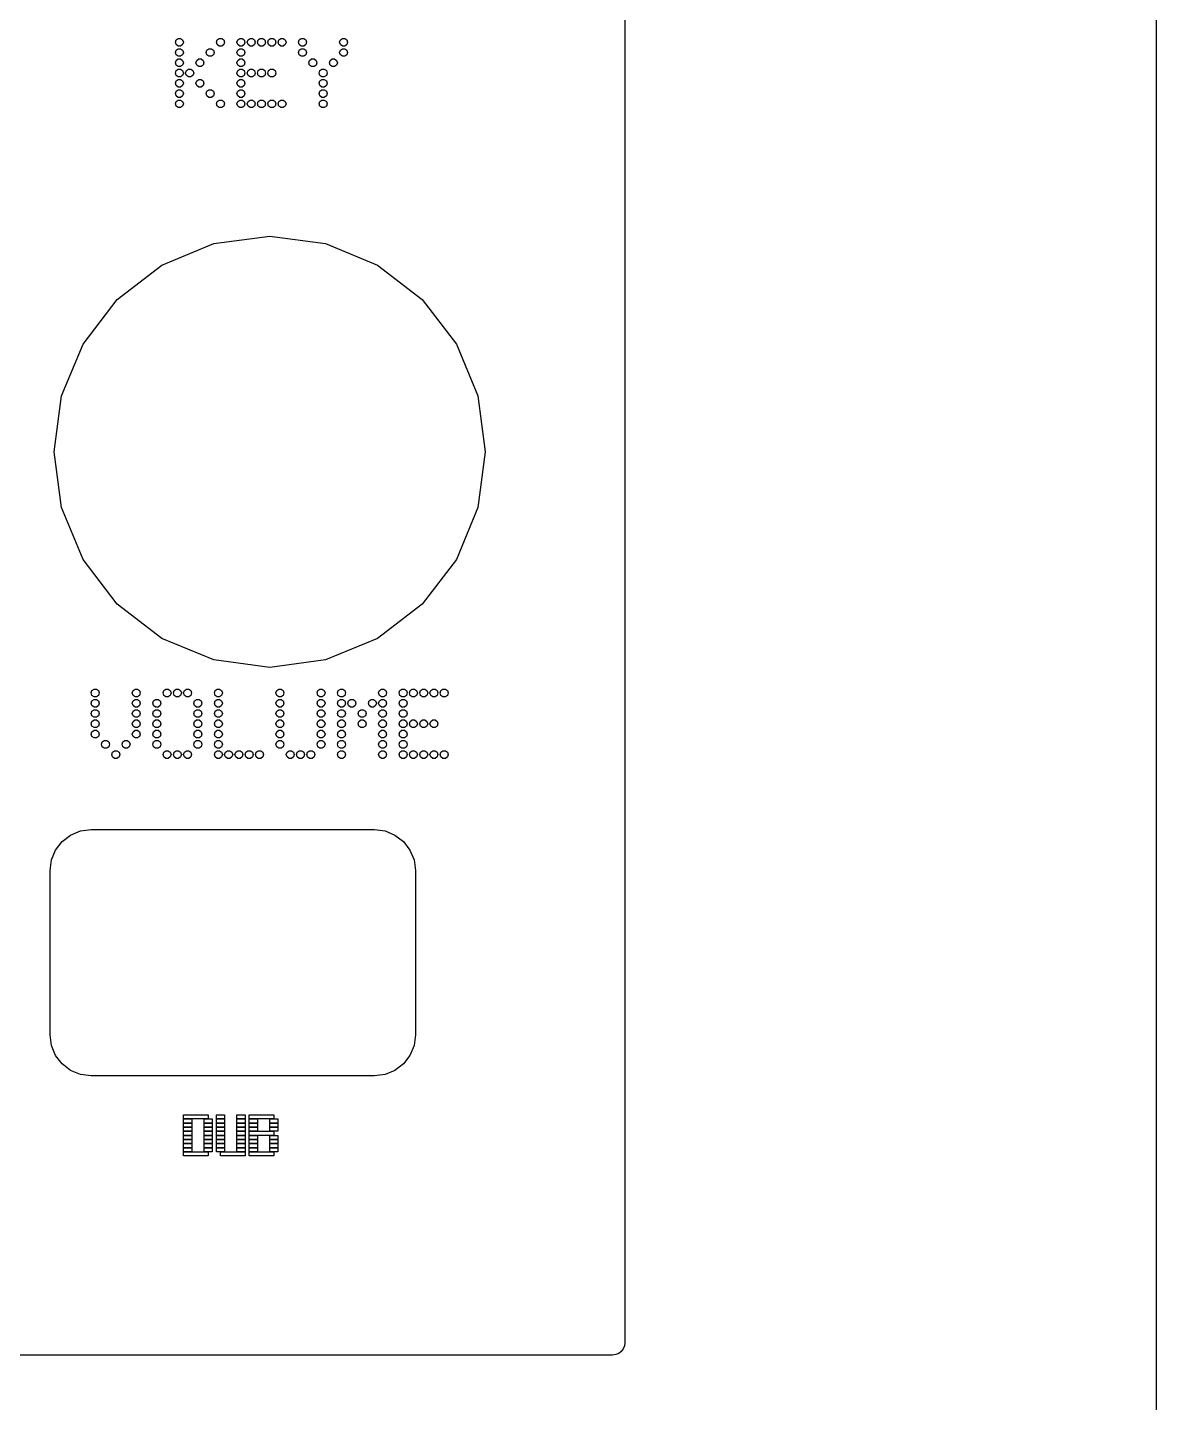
# Model space of a CAD drawing. Header units: millimetres. Extents: x 0 to 390, y 0 to 390.
# Drawn here: x 335 to 390, y 91.1 to 158.1 of the extents above; entities that cross this region are included whole.
import ezdxf

# ---------------------------------------------------------------- set-up
doc = ezdxf.new("R2010")
doc.units = ezdxf.units.MM
for name, color, linetype in [('INCISIONE', 7, 'CONTINUOUS'), ('SEGNO', 5, 'CONTINUOUS'), ('TAGLIO', 1, 'CONTINUOUS')]:
    doc.layers.add(name, color=color, linetype=linetype)

msp = doc.modelspace()

# ---------------------------------------------------------------- linework, layer by layer
at = {"layer": 'INCISIONE'}
for points in [[(342.595, 157.35), (342.558, 157.235), (342.46, 157.165), (342.34, 157.165), (342.242, 157.235), (342.205, 157.35), (342.242, 157.465), (342.34, 157.535), (342.46, 157.535), (342.558, 157.465)], [(344.595, 157.35), (344.558, 157.235), (344.46, 157.165), (344.34, 157.165), (344.242, 157.235), (344.205, 157.35), (344.242, 157.465), (344.34, 157.535), (344.46, 157.535), (344.558, 157.465)], [(345.595, 157.35), (345.558, 157.235), (345.46, 157.165), (345.34, 157.165), (345.242, 157.235), (345.205, 157.35), (345.242, 157.465), (345.34, 157.535), (345.46, 157.535), (345.558, 157.465)], [(346.095, 157.35), (346.058, 157.235), (345.96, 157.165), (345.84, 157.165), (345.742, 157.235), (345.705, 157.35), (345.742, 157.465), (345.84, 157.535), (345.96, 157.535), (346.058, 157.465)], [(346.595, 157.35), (346.558, 157.235), (346.46, 157.165), (346.34, 157.165), (346.242, 157.235), (346.205, 157.35), (346.242, 157.465), (346.34, 157.535), (346.46, 157.535), (346.558, 157.465)], [(347.095, 157.35), (347.058, 157.235), (346.96, 157.165), (346.84, 157.165), (346.742, 157.235), (346.705, 157.35), (346.742, 157.465), (346.84, 157.535), (346.96, 157.535), (347.058, 157.465)], [(347.595, 157.35), (347.558, 157.235), (347.46, 157.165), (347.34, 157.165), (347.242, 157.235), (347.205, 157.35), (347.242, 157.465), (347.34, 157.535), (347.46, 157.535), (347.558, 157.465)], [(348.595, 157.35), (348.558, 157.235), (348.46, 157.165), (348.34, 157.165), (348.242, 157.235), (348.205, 157.35), (348.242, 157.465), (348.34, 157.535), (348.46, 157.535), (348.558, 157.465)], [(350.595, 157.35), (350.558, 157.235), (350.46, 157.165), (350.34, 157.165), (350.242, 157.235), (350.205, 157.35), (350.242, 157.465), (350.34, 157.535), (350.46, 157.535), (350.558, 157.465)], [(342.595, 156.85), (342.558, 156.735), (342.46, 156.665), (342.34, 156.665), (342.242, 156.735), (342.205, 156.85), (342.242, 156.965), (342.34, 157.035), (342.46, 157.035), (342.558, 156.965)], [(344.095, 156.85), (344.058, 156.735), (343.96, 156.665), (343.84, 156.665), (343.742, 156.735), (343.705, 156.85), (343.742, 156.965), (343.84, 157.035), (343.96, 157.035), (344.058, 156.965)], [(345.595, 156.85), (345.558, 156.735), (345.46, 156.665), (345.34, 156.665), (345.242, 156.735), (345.205, 156.85), (345.242, 156.965), (345.34, 157.035), (345.46, 157.035), (345.558, 156.965)], [(348.595, 156.85), (348.558, 156.735), (348.46, 156.665), (348.34, 156.665), (348.242, 156.735), (348.205, 156.85), (348.242, 156.965), (348.34, 157.035), (348.46, 157.035), (348.558, 156.965)], [(350.595, 156.85), (350.558, 156.735), (350.46, 156.665), (350.34, 156.665), (350.242, 156.735), (350.205, 156.85), (350.242, 156.965), (350.34, 157.035), (350.46, 157.035), (350.558, 156.965)], [(342.595, 156.35), (342.558, 156.235), (342.46, 156.165), (342.34, 156.165), (342.242, 156.235), (342.205, 156.35), (342.242, 156.465), (342.34, 156.535), (342.46, 156.535), (342.558, 156.465)], [(343.595, 156.35), (343.558, 156.235), (343.46, 156.165), (343.34, 156.165), (343.242, 156.235), (343.205, 156.35), (343.242, 156.465), (343.34, 156.535), (343.46, 156.535), (343.558, 156.465)], [(345.595, 156.35), (345.558, 156.235), (345.46, 156.165), (345.34, 156.165), (345.242, 156.235), (345.205, 156.35), (345.242, 156.465), (345.34, 156.535), (345.46, 156.535), (345.558, 156.465)], [(349.095, 156.35), (349.058, 156.235), (348.96, 156.165), (348.84, 156.165), (348.742, 156.235), (348.705, 156.35), (348.742, 156.465), (348.84, 156.535), (348.96, 156.535), (349.058, 156.465)], [(350.095, 156.35), (350.058, 156.235), (349.96, 156.165), (349.84, 156.165), (349.742, 156.235), (349.705, 156.35), (349.742, 156.465), (349.84, 156.535), (349.96, 156.535), (350.058, 156.465)], [(342.595, 155.85), (342.558, 155.735), (342.46, 155.665), (342.34, 155.665), (342.242, 155.735), (342.205, 155.85), (342.242, 155.965), (342.34, 156.035), (342.46, 156.035), (342.558, 155.965)], [(342.595, 155.35), (342.558, 155.235), (342.46, 155.165), (342.34, 155.165), (342.242, 155.235), (342.205, 155.35), (342.242, 155.465), (342.34, 155.535), (342.46, 155.535), (342.558, 155.465)], [(343.095, 155.85), (343.058, 155.735), (342.96, 155.665), (342.84, 155.665), (342.742, 155.735), (342.705, 155.85), (342.742, 155.965), (342.84, 156.035), (342.96, 156.035), (343.058, 155.965)], [(343.595, 155.35), (343.558, 155.235), (343.46, 155.165), (343.34, 155.165), (343.242, 155.235), (343.205, 155.35), (343.242, 155.465), (343.34, 155.535), (343.46, 155.535), (343.558, 155.465)], [(345.595, 155.85), (345.558, 155.735), (345.46, 155.665), (345.34, 155.665), (345.242, 155.735), (345.205, 155.85), (345.242, 155.965), (345.34, 156.035), (345.46, 156.035), (345.558, 155.965)], [(345.595, 155.35), (345.558, 155.235), (345.46, 155.165), (345.34, 155.165), (345.242, 155.235), (345.205, 155.35), (345.242, 155.465), (345.34, 155.535), (345.46, 155.535), (345.558, 155.465)], [(346.095, 155.85), (346.058, 155.735), (345.96, 155.665), (345.84, 155.665), (345.742, 155.735), (345.705, 155.85), (345.742, 155.965), (345.84, 156.035), (345.96, 156.035), (346.058, 155.965)], [(346.595, 155.85), (346.558, 155.735), (346.46, 155.665), (346.34, 155.665), (346.242, 155.735), (346.205, 155.85), (346.242, 155.965), (346.34, 156.035), (346.46, 156.035), (346.558, 155.965)], [(347.095, 155.85), (347.058, 155.735), (346.96, 155.665), (346.84, 155.665), (346.742, 155.735), (346.705, 155.85), (346.742, 155.965), (346.84, 156.035), (346.96, 156.035), (347.058, 155.965)], [(349.595, 155.85), (349.558, 155.735), (349.46, 155.665), (349.34, 155.665), (349.242, 155.735), (349.205, 155.85), (349.242, 155.965), (349.34, 156.035), (349.46, 156.035), (349.558, 155.965)], [(349.595, 155.35), (349.558, 155.235), (349.46, 155.165), (349.34, 155.165), (349.242, 155.235), (349.205, 155.35), (349.242, 155.465), (349.34, 155.535), (349.46, 155.535), (349.558, 155.465)], [(342.595, 154.85), (342.558, 154.735), (342.46, 154.665), (342.34, 154.665), (342.242, 154.735), (342.205, 154.85), (342.242, 154.965), (342.34, 155.035), (342.46, 155.035), (342.558, 154.965)], [(344.095, 154.85), (344.058, 154.735), (343.96, 154.665), (343.84, 154.665), (343.742, 154.735), (343.705, 154.85), (343.742, 154.965), (343.84, 155.035), (343.96, 155.035), (344.058, 154.965)], [(345.595, 154.85), (345.558, 154.735), (345.46, 154.665), (345.34, 154.665), (345.242, 154.735), (345.205, 154.85), (345.242, 154.965), (345.34, 155.035), (345.46, 155.035), (345.558, 154.965)], [(349.595, 154.85), (349.558, 154.735), (349.46, 154.665), (349.34, 154.665), (349.242, 154.735), (349.205, 154.85), (349.242, 154.965), (349.34, 155.035), (349.46, 155.035), (349.558, 154.965)], [(342.595, 154.35), (342.558, 154.235), (342.46, 154.165), (342.34, 154.165), (342.242, 154.235), (342.205, 154.35), (342.242, 154.465), (342.34, 154.535), (342.46, 154.535), (342.558, 154.465)], [(344.595, 154.35), (344.558, 154.235), (344.46, 154.165), (344.34, 154.165), (344.242, 154.235), (344.205, 154.35), (344.242, 154.465), (344.34, 154.535), (344.46, 154.535), (344.558, 154.465)], [(345.595, 154.35), (345.558, 154.235), (345.46, 154.165), (345.34, 154.165), (345.242, 154.235), (345.205, 154.35), (345.242, 154.465), (345.34, 154.535), (345.46, 154.535), (345.558, 154.465)], [(346.095, 154.35), (346.058, 154.235), (345.96, 154.165), (345.84, 154.165), (345.742, 154.235), (345.705, 154.35), (345.742, 154.465), (345.84, 154.535), (345.96, 154.535), (346.058, 154.465)], [(346.595, 154.35), (346.558, 154.235), (346.46, 154.165), (346.34, 154.165), (346.242, 154.235), (346.205, 154.35), (346.242, 154.465), (346.34, 154.535), (346.46, 154.535), (346.558, 154.465)], [(347.095, 154.35), (347.058, 154.235), (346.96, 154.165), (346.84, 154.165), (346.742, 154.235), (346.705, 154.35), (346.742, 154.465), (346.84, 154.535), (346.96, 154.535), (347.058, 154.465)], [(347.595, 154.35), (347.558, 154.235), (347.46, 154.165), (347.34, 154.165), (347.242, 154.235), (347.205, 154.35), (347.242, 154.465), (347.34, 154.535), (347.46, 154.535), (347.558, 154.465)], [(349.595, 154.35), (349.558, 154.235), (349.46, 154.165), (349.34, 154.165), (349.242, 154.235), (349.205, 154.35), (349.242, 154.465), (349.34, 154.535), (349.46, 154.535), (349.558, 154.465)], [(338.495, 125.65), (338.458, 125.535), (338.36, 125.465), (338.24, 125.465), (338.142, 125.535), (338.105, 125.65), (338.142, 125.765), (338.24, 125.835), (338.36, 125.835), (338.458, 125.765)], [(338.495, 125.15), (338.458, 125.035), (338.36, 124.965), (338.24, 124.965), (338.142, 125.035), (338.105, 125.15), (338.142, 125.265), (338.24, 125.335), (338.36, 125.335), (338.458, 125.265)], [(340.495, 125.65), (340.458, 125.535), (340.36, 125.465), (340.24, 125.465), (340.142, 125.535), (340.105, 125.65), (340.142, 125.765), (340.24, 125.835), (340.36, 125.835), (340.458, 125.765)], [(340.495, 125.15), (340.458, 125.035), (340.36, 124.965), (340.24, 124.965), (340.142, 125.035), (340.105, 125.15), (340.142, 125.265), (340.24, 125.335), (340.36, 125.335), (340.458, 125.265)], [(341.495, 125.15), (341.458, 125.035), (341.36, 124.965), (341.24, 124.965), (341.142, 125.035), (341.105, 125.15), (341.142, 125.265), (341.24, 125.335), (341.36, 125.335), (341.458, 125.265)], [(341.995, 125.65), (341.958, 125.535), (341.86, 125.465), (341.74, 125.465), (341.642, 125.535), (341.605, 125.65), (341.642, 125.765), (341.74, 125.835), (341.86, 125.835), (341.958, 125.765)], [(342.495, 125.65), (342.458, 125.535), (342.36, 125.465), (342.24, 125.465), (342.142, 125.535), (342.105, 125.65), (342.142, 125.765), (342.24, 125.835), (342.36, 125.835), (342.458, 125.765)], [(342.995, 125.65), (342.958, 125.535), (342.86, 125.465), (342.74, 125.465), (342.642, 125.535), (342.605, 125.65), (342.642, 125.765), (342.74, 125.835), (342.86, 125.835), (342.958, 125.765)], [(343.495, 125.15), (343.458, 125.035), (343.36, 124.965), (343.24, 124.965), (343.142, 125.035), (343.105, 125.15), (343.142, 125.265), (343.24, 125.335), (343.36, 125.335), (343.458, 125.265)], [(344.495, 125.65), (344.458, 125.535), (344.36, 125.465), (344.24, 125.465), (344.142, 125.535), (344.105, 125.65), (344.142, 125.765), (344.24, 125.835), (344.36, 125.835), (344.458, 125.765)], [(344.495, 125.15), (344.458, 125.035), (344.36, 124.965), (344.24, 124.965), (344.142, 125.035), (344.105, 125.15), (344.142, 125.265), (344.24, 125.335), (344.36, 125.335), (344.458, 125.265)], [(347.495, 125.65), (347.458, 125.535), (347.36, 125.465), (347.24, 125.465), (347.142, 125.535), (347.105, 125.65), (347.142, 125.765), (347.24, 125.835), (347.36, 125.835), (347.458, 125.765)], [(347.495, 125.15), (347.458, 125.035), (347.36, 124.965), (347.24, 124.965), (347.142, 125.035), (347.105, 125.15), (347.142, 125.265), (347.24, 125.335), (347.36, 125.335), (347.458, 125.265)], [(349.495, 125.65), (349.458, 125.535), (349.36, 125.465), (349.24, 125.465), (349.142, 125.535), (349.105, 125.65), (349.142, 125.765), (349.24, 125.835), (349.36, 125.835), (349.458, 125.765)], [(349.495, 125.15), (349.458, 125.035), (349.36, 124.965), (349.24, 124.965), (349.142, 125.035), (349.105, 125.15), (349.142, 125.265), (349.24, 125.335), (349.36, 125.335), (349.458, 125.265)], [(350.495, 125.65), (350.458, 125.535), (350.36, 125.465), (350.24, 125.465), (350.142, 125.535), (350.105, 125.65), (350.142, 125.765), (350.24, 125.835), (350.36, 125.835), (350.458, 125.765)], [(350.495, 125.15), (350.458, 125.035), (350.36, 124.965), (350.24, 124.965), (350.142, 125.035), (350.105, 125.15), (350.142, 125.265), (350.24, 125.335), (350.36, 125.335), (350.458, 125.265)], [(350.995, 125.15), (350.958, 125.035), (350.86, 124.965), (350.74, 124.965), (350.642, 125.035), (350.605, 125.15), (350.642, 125.265), (350.74, 125.335), (350.86, 125.335), (350.958, 125.265)], [(351.995, 125.15), (351.958, 125.035), (351.86, 124.965), (351.74, 124.965), (351.642, 125.035), (351.605, 125.15), (351.642, 125.265), (351.74, 125.335), (351.86, 125.335), (351.958, 125.265)], [(352.495, 125.65), (352.458, 125.535), (352.36, 125.465), (352.24, 125.465), (352.142, 125.535), (352.105, 125.65), (352.142, 125.765), (352.24, 125.835), (352.36, 125.835), (352.458, 125.765)], [(352.495, 125.15), (352.458, 125.035), (352.36, 124.965), (352.24, 124.965), (352.142, 125.035), (352.105, 125.15), (352.142, 125.265), (352.24, 125.335), (352.36, 125.335), (352.458, 125.265)], [(353.495, 125.65), (353.458, 125.535), (353.36, 125.465), (353.24, 125.465), (353.142, 125.535), (353.105, 125.65), (353.142, 125.765), (353.24, 125.835), (353.36, 125.835), (353.458, 125.765)], [(353.495, 125.15), (353.458, 125.035), (353.36, 124.965), (353.24, 124.965), (353.142, 125.035), (353.105, 125.15), (353.142, 125.265), (353.24, 125.335), (353.36, 125.335), (353.458, 125.265)], [(353.995, 125.65), (353.958, 125.535), (353.86, 125.465), (353.74, 125.465), (353.642, 125.535), (353.605, 125.65), (353.642, 125.765), (353.74, 125.835), (353.86, 125.835), (353.958, 125.765)], [(354.495, 125.65), (354.458, 125.535), (354.36, 125.465), (354.24, 125.465), (354.142, 125.535), (354.105, 125.65), (354.142, 125.765), (354.24, 125.835), (354.36, 125.835), (354.458, 125.765)], [(354.995, 125.65), (354.958, 125.535), (354.86, 125.465), (354.74, 125.465), (354.642, 125.535), (354.605, 125.65), (354.642, 125.765), (354.74, 125.835), (354.86, 125.835), (354.958, 125.765)], [(355.495, 125.65), (355.458, 125.535), (355.36, 125.465), (355.24, 125.465), (355.142, 125.535), (355.105, 125.65), (355.142, 125.765), (355.24, 125.835), (355.36, 125.835), (355.458, 125.765)], [(338.495, 124.65), (338.458, 124.535), (338.36, 124.465), (338.24, 124.465), (338.142, 124.535), (338.105, 124.65), (338.142, 124.765), (338.24, 124.835), (338.36, 124.835), (338.458, 124.765)], [(340.495, 124.65), (340.458, 124.535), (340.36, 124.465), (340.24, 124.465), (340.142, 124.535), (340.105, 124.65), (340.142, 124.765), (340.24, 124.835), (340.36, 124.835), (340.458, 124.765)], [(341.495, 124.65), (341.458, 124.535), (341.36, 124.465), (341.24, 124.465), (341.142, 124.535), (341.105, 124.65), (341.142, 124.765), (341.24, 124.835), (341.36, 124.835), (341.458, 124.765)], [(343.495, 124.65), (343.458, 124.535), (343.36, 124.465), (343.24, 124.465), (343.142, 124.535), (343.105, 124.65), (343.142, 124.765), (343.24, 124.835), (343.36, 124.835), (343.458, 124.765)], [(344.495, 124.65), (344.458, 124.535), (344.36, 124.465), (344.24, 124.465), (344.142, 124.535), (344.105, 124.65), (344.142, 124.765), (344.24, 124.835), (344.36, 124.835), (344.458, 124.765)], [(347.495, 124.65), (347.458, 124.535), (347.36, 124.465), (347.24, 124.465), (347.142, 124.535), (347.105, 124.65), (347.142, 124.765), (347.24, 124.835), (347.36, 124.835), (347.458, 124.765)], [(349.495, 124.65), (349.458, 124.535), (349.36, 124.465), (349.24, 124.465), (349.142, 124.535), (349.105, 124.65), (349.142, 124.765), (349.24, 124.835), (349.36, 124.835), (349.458, 124.765)], [(350.495, 124.65), (350.458, 124.535), (350.36, 124.465), (350.24, 124.465), (350.142, 124.535), (350.105, 124.65), (350.142, 124.765), (350.24, 124.835), (350.36, 124.835), (350.458, 124.765)], [(351.495, 124.65), (351.458, 124.535), (351.36, 124.465), (351.24, 124.465), (351.142, 124.535), (351.105, 124.65), (351.142, 124.765), (351.24, 124.835), (351.36, 124.835), (351.458, 124.765)], [(352.495, 124.65), (352.458, 124.535), (352.36, 124.465), (352.24, 124.465), (352.142, 124.535), (352.105, 124.65), (352.142, 124.765), (352.24, 124.835), (352.36, 124.835), (352.458, 124.765)], [(353.495, 124.65), (353.458, 124.535), (353.36, 124.465), (353.24, 124.465), (353.142, 124.535), (353.105, 124.65), (353.142, 124.765), (353.24, 124.835), (353.36, 124.835), (353.458, 124.765)], [(338.495, 124.15), (338.458, 124.035), (338.36, 123.965), (338.24, 123.965), (338.142, 124.035), (338.105, 124.15), (338.142, 124.265), (338.24, 124.335), (338.36, 124.335), (338.458, 124.265)], [(340.495, 124.15), (340.458, 124.035), (340.36, 123.965), (340.24, 123.965), (340.142, 124.035), (340.105, 124.15), (340.142, 124.265), (340.24, 124.335), (340.36, 124.335), (340.458, 124.265)], [(341.495, 124.15), (341.458, 124.035), (341.36, 123.965), (341.24, 123.965), (341.142, 124.035), (341.105, 124.15), (341.142, 124.265), (341.24, 124.335), (341.36, 124.335), (341.458, 124.265)], [(343.495, 124.15), (343.458, 124.035), (343.36, 123.965), (343.24, 123.965), (343.142, 124.035), (343.105, 124.15), (343.142, 124.265), (343.24, 124.335), (343.36, 124.335), (343.458, 124.265)], [(344.495, 124.15), (344.458, 124.035), (344.36, 123.965), (344.24, 123.965), (344.142, 124.035), (344.105, 124.15), (344.142, 124.265), (344.24, 124.335), (344.36, 124.335), (344.458, 124.265)], [(347.495, 124.15), (347.458, 124.035), (347.36, 123.965), (347.24, 123.965), (347.142, 124.035), (347.105, 124.15), (347.142, 124.265), (347.24, 124.335), (347.36, 124.335), (347.458, 124.265)], [(349.495, 124.15), (349.458, 124.035), (349.36, 123.965), (349.24, 123.965), (349.142, 124.035), (349.105, 124.15), (349.142, 124.265), (349.24, 124.335), (349.36, 124.335), (349.458, 124.265)], [(350.495, 124.15), (350.458, 124.035), (350.36, 123.965), (350.24, 123.965), (350.142, 124.035), (350.105, 124.15), (350.142, 124.265), (350.24, 124.335), (350.36, 124.335), (350.458, 124.265)], [(351.495, 124.15), (351.458, 124.035), (351.36, 123.965), (351.24, 123.965), (351.142, 124.035), (351.105, 124.15), (351.142, 124.265), (351.24, 124.335), (351.36, 124.335), (351.458, 124.265)], [(352.495, 124.15), (352.458, 124.035), (352.36, 123.965), (352.24, 123.965), (352.142, 124.035), (352.105, 124.15), (352.142, 124.265), (352.24, 124.335), (352.36, 124.335), (352.458, 124.265)], [(353.495, 124.15), (353.458, 124.035), (353.36, 123.965), (353.24, 123.965), (353.142, 124.035), (353.105, 124.15), (353.142, 124.265), (353.24, 124.335), (353.36, 124.335), (353.458, 124.265)], [(353.995, 124.15), (353.958, 124.035), (353.86, 123.965), (353.74, 123.965), (353.642, 124.035), (353.605, 124.15), (353.642, 124.265), (353.74, 124.335), (353.86, 124.335), (353.958, 124.265)], [(354.495, 124.15), (354.458, 124.035), (354.36, 123.965), (354.24, 123.965), (354.142, 124.035), (354.105, 124.15), (354.142, 124.265), (354.24, 124.335), (354.36, 124.335), (354.458, 124.265)], [(354.995, 124.15), (354.958, 124.035), (354.86, 123.965), (354.74, 123.965), (354.642, 124.035), (354.605, 124.15), (354.642, 124.265), (354.74, 124.335), (354.86, 124.335), (354.958, 124.265)], [(338.495, 123.65), (338.458, 123.535), (338.36, 123.465), (338.24, 123.465), (338.142, 123.535), (338.105, 123.65), (338.142, 123.765), (338.24, 123.835), (338.36, 123.835), (338.458, 123.765)], [(338.995, 123.15), (338.958, 123.035), (338.86, 122.965), (338.74, 122.965), (338.642, 123.035), (338.605, 123.15), (338.642, 123.265), (338.74, 123.335), (338.86, 123.335), (338.958, 123.265)], [(339.995, 123.15), (339.958, 123.035), (339.86, 122.965), (339.74, 122.965), (339.642, 123.035), (339.605, 123.15), (339.642, 123.265), (339.74, 123.335), (339.86, 123.335), (339.958, 123.265)], [(340.495, 123.65), (340.458, 123.535), (340.36, 123.465), (340.24, 123.465), (340.142, 123.535), (340.105, 123.65), (340.142, 123.765), (340.24, 123.835), (340.36, 123.835), (340.458, 123.765)], [(341.495, 123.65), (341.458, 123.535), (341.36, 123.465), (341.24, 123.465), (341.142, 123.535), (341.105, 123.65), (341.142, 123.765), (341.24, 123.835), (341.36, 123.835), (341.458, 123.765)], [(341.495, 123.15), (341.458, 123.035), (341.36, 122.965), (341.24, 122.965), (341.142, 123.035), (341.105, 123.15), (341.142, 123.265), (341.24, 123.335), (341.36, 123.335), (341.458, 123.265)], [(343.495, 123.65), (343.458, 123.535), (343.36, 123.465), (343.24, 123.465), (343.142, 123.535), (343.105, 123.65), (343.142, 123.765), (343.24, 123.835), (343.36, 123.835), (343.458, 123.765)], [(343.495, 123.15), (343.458, 123.035), (343.36, 122.965), (343.24, 122.965), (343.142, 123.035), (343.105, 123.15), (343.142, 123.265), (343.24, 123.335), (343.36, 123.335), (343.458, 123.265)], [(344.495, 123.65), (344.458, 123.535), (344.36, 123.465), (344.24, 123.465), (344.142, 123.535), (344.105, 123.65), (344.142, 123.765), (344.24, 123.835), (344.36, 123.835), (344.458, 123.765)], [(344.495, 123.15), (344.458, 123.035), (344.36, 122.965), (344.24, 122.965), (344.142, 123.035), (344.105, 123.15), (344.142, 123.265), (344.24, 123.335), (344.36, 123.335), (344.458, 123.265)], [(347.495, 123.65), (347.458, 123.535), (347.36, 123.465), (347.24, 123.465), (347.142, 123.535), (347.105, 123.65), (347.142, 123.765), (347.24, 123.835), (347.36, 123.835), (347.458, 123.765)], [(347.495, 123.15), (347.458, 123.035), (347.36, 122.965), (347.24, 122.965), (347.142, 123.035), (347.105, 123.15), (347.142, 123.265), (347.24, 123.335), (347.36, 123.335), (347.458, 123.265)], [(349.495, 123.65), (349.458, 123.535), (349.36, 123.465), (349.24, 123.465), (349.142, 123.535), (349.105, 123.65), (349.142, 123.765), (349.24, 123.835), (349.36, 123.835), (349.458, 123.765)], [(349.495, 123.15), (349.458, 123.035), (349.36, 122.965), (349.24, 122.965), (349.142, 123.035), (349.105, 123.15), (349.142, 123.265), (349.24, 123.335), (349.36, 123.335), (349.458, 123.265)], [(350.495, 123.65), (350.458, 123.535), (350.36, 123.465), (350.24, 123.465), (350.142, 123.535), (350.105, 123.65), (350.142, 123.765), (350.24, 123.835), (350.36, 123.835), (350.458, 123.765)], [(350.495, 123.15), (350.458, 123.035), (350.36, 122.965), (350.24, 122.965), (350.142, 123.035), (350.105, 123.15), (350.142, 123.265), (350.24, 123.335), (350.36, 123.335), (350.458, 123.265)], [(352.495, 123.65), (352.458, 123.535), (352.36, 123.465), (352.24, 123.465), (352.142, 123.535), (352.105, 123.65), (352.142, 123.765), (352.24, 123.835), (352.36, 123.835), (352.458, 123.765)], [(352.495, 123.15), (352.458, 123.035), (352.36, 122.965), (352.24, 122.965), (352.142, 123.035), (352.105, 123.15), (352.142, 123.265), (352.24, 123.335), (352.36, 123.335), (352.458, 123.265)], [(353.495, 123.65), (353.458, 123.535), (353.36, 123.465), (353.24, 123.465), (353.142, 123.535), (353.105, 123.65), (353.142, 123.765), (353.24, 123.835), (353.36, 123.835), (353.458, 123.765)], [(353.495, 123.15), (353.458, 123.035), (353.36, 122.965), (353.24, 122.965), (353.142, 123.035), (353.105, 123.15), (353.142, 123.265), (353.24, 123.335), (353.36, 123.335), (353.458, 123.265)], [(339.495, 122.65), (339.458, 122.535), (339.36, 122.465), (339.24, 122.465), (339.142, 122.535), (339.105, 122.65), (339.142, 122.765), (339.24, 122.835), (339.36, 122.835), (339.458, 122.765)], [(341.995, 122.65), (341.958, 122.535), (341.86, 122.465), (341.74, 122.465), (341.642, 122.535), (341.605, 122.65), (341.642, 122.765), (341.74, 122.835), (341.86, 122.835), (341.958, 122.765)], [(342.495, 122.65), (342.458, 122.535), (342.36, 122.465), (342.24, 122.465), (342.142, 122.535), (342.105, 122.65), (342.142, 122.765), (342.24, 122.835), (342.36, 122.835), (342.458, 122.765)], [(342.995, 122.65), (342.958, 122.535), (342.86, 122.465), (342.74, 122.465), (342.642, 122.535), (342.605, 122.65), (342.642, 122.765), (342.74, 122.835), (342.86, 122.835), (342.958, 122.765)], [(344.495, 122.65), (344.458, 122.535), (344.36, 122.465), (344.24, 122.465), (344.142, 122.535), (344.105, 122.65), (344.142, 122.765), (344.24, 122.835), (344.36, 122.835), (344.458, 122.765)], [(344.995, 122.65), (344.958, 122.535), (344.86, 122.465), (344.74, 122.465), (344.642, 122.535), (344.605, 122.65), (344.642, 122.765), (344.74, 122.835), (344.86, 122.835), (344.958, 122.765)], [(345.495, 122.65), (345.458, 122.535), (345.36, 122.465), (345.24, 122.465), (345.142, 122.535), (345.105, 122.65), (345.142, 122.765), (345.24, 122.835), (345.36, 122.835), (345.458, 122.765)], [(345.995, 122.65), (345.958, 122.535), (345.86, 122.465), (345.74, 122.465), (345.642, 122.535), (345.605, 122.65), (345.642, 122.765), (345.74, 122.835), (345.86, 122.835), (345.958, 122.765)], [(346.495, 122.65), (346.458, 122.535), (346.36, 122.465), (346.24, 122.465), (346.142, 122.535), (346.105, 122.65), (346.142, 122.765), (346.24, 122.835), (346.36, 122.835), (346.458, 122.765)], [(347.995, 122.65), (347.958, 122.535), (347.86, 122.465), (347.74, 122.465), (347.642, 122.535), (347.605, 122.65), (347.642, 122.765), (347.74, 122.835), (347.86, 122.835), (347.958, 122.765)], [(348.495, 122.65), (348.458, 122.535), (348.36, 122.465), (348.24, 122.465), (348.142, 122.535), (348.105, 122.65), (348.142, 122.765), (348.24, 122.835), (348.36, 122.835), (348.458, 122.765)], [(348.995, 122.65), (348.958, 122.535), (348.86, 122.465), (348.74, 122.465), (348.642, 122.535), (348.605, 122.65), (348.642, 122.765), (348.74, 122.835), (348.86, 122.835), (348.958, 122.765)], [(350.495, 122.65), (350.458, 122.535), (350.36, 122.465), (350.24, 122.465), (350.142, 122.535), (350.105, 122.65), (350.142, 122.765), (350.24, 122.835), (350.36, 122.835), (350.458, 122.765)], [(352.495, 122.65), (352.458, 122.535), (352.36, 122.465), (352.24, 122.465), (352.142, 122.535), (352.105, 122.65), (352.142, 122.765), (352.24, 122.835), (352.36, 122.835), (352.458, 122.765)], [(353.495, 122.65), (353.458, 122.535), (353.36, 122.465), (353.24, 122.465), (353.142, 122.535), (353.105, 122.65), (353.142, 122.765), (353.24, 122.835), (353.36, 122.835), (353.458, 122.765)], [(353.995, 122.65), (353.958, 122.535), (353.86, 122.465), (353.74, 122.465), (353.642, 122.535), (353.605, 122.65), (353.642, 122.765), (353.74, 122.835), (353.86, 122.835), (353.958, 122.765)], [(354.495, 122.65), (354.458, 122.535), (354.36, 122.465), (354.24, 122.465), (354.142, 122.535), (354.105, 122.65), (354.142, 122.765), (354.24, 122.835), (354.36, 122.835), (354.458, 122.765)], [(354.995, 122.65), (354.958, 122.535), (354.86, 122.465), (354.74, 122.465), (354.642, 122.535), (354.605, 122.65), (354.642, 122.765), (354.74, 122.835), (354.86, 122.835), (354.958, 122.765)], [(355.495, 122.65), (355.458, 122.535), (355.36, 122.465), (355.24, 122.465), (355.142, 122.535), (355.105, 122.65), (355.142, 122.765), (355.24, 122.835), (355.36, 122.835), (355.458, 122.765)], [(342.6, 105.1), (343.8, 105.1), (343.8, 104.9), (342.6, 104.9)], [(342.6, 104.9), (343, 104.9), (343, 104.7), (342.6, 104.7)], [(342.6, 104.7), (343, 104.7), (343, 104.5), (342.6, 104.5)], [(342.6, 104.5), (343, 104.5), (343, 104.3), (342.6, 104.3)], [(343.6, 104.9), (344, 104.9), (344, 104.7), (343.6, 104.7)], [(343.6, 104.7), (344, 104.7), (344, 104.5), (343.6, 104.5)], [(343.6, 104.5), (344, 104.5), (344, 104.3), (343.6, 104.3)], [(344.2, 105.1), (344.6, 105.1), (344.6, 104.9), (344.2, 104.9)], [(344.2, 104.9), (344.6, 104.9), (344.6, 104.7), (344.2, 104.7)], [(344.2, 104.7), (344.6, 104.7), (344.6, 104.5), (344.2, 104.5)], [(344.2, 104.5), (344.6, 104.5), (344.6, 104.3), (344.2, 104.3)], [(345.2, 105.1), (345.6, 105.1), (345.6, 104.9), (345.2, 104.9)], [(345.2, 104.9), (345.6, 104.9), (345.6, 104.7), (345.2, 104.7)], [(345.2, 104.7), (345.6, 104.7), (345.6, 104.5), (345.2, 104.5)], [(345.2, 104.5), (345.6, 104.5), (345.6, 104.3), (345.2, 104.3)], [(345.8, 105.1), (347, 105.1), (347, 104.9), (345.8, 104.9)], [(345.8, 104.9), (346.2, 104.9), (346.2, 104.7), (345.8, 104.7)], [(345.8, 104.7), (346.2, 104.7), (346.2, 104.5), (345.8, 104.5)], [(345.8, 104.5), (346.2, 104.5), (346.2, 104.3), (345.8, 104.3)], [(346.8, 104.9), (347.2, 104.9), (347.2, 104.7), (346.8, 104.7)], [(346.8, 104.7), (347.2, 104.7), (347.2, 104.5), (346.8, 104.5)], [(346.8, 104.5), (347.2, 104.5), (347.2, 104.3), (346.8, 104.3)], [(342.6, 104.3), (343, 104.3), (343, 104.1), (342.6, 104.1)], [(342.6, 104.1), (343, 104.1), (343, 103.9), (342.6, 103.9)], [(342.6, 103.9), (343, 103.9), (343, 103.7), (342.6, 103.7)], [(343.6, 104.3), (344, 104.3), (344, 104.1), (343.6, 104.1)], [(343.6, 104.1), (344, 104.1), (344, 103.9), (343.6, 103.9)], [(343.6, 103.9), (344, 103.9), (344, 103.7), (343.6, 103.7)], [(344.2, 104.3), (344.6, 104.3), (344.6, 104.1), (344.2, 104.1)], [(344.2, 104.1), (344.6, 104.1), (344.6, 103.9), (344.2, 103.9)], [(344.2, 103.9), (344.6, 103.9), (344.6, 103.7), (344.2, 103.7)], [(345.2, 104.3), (345.6, 104.3), (345.6, 104.1), (345.2, 104.1)], [(345.2, 104.1), (345.6, 104.1), (345.6, 103.9), (345.2, 103.9)], [(345.2, 103.9), (345.6, 103.9), (345.6, 103.7), (345.2, 103.7)], [(345.8, 104.3), (347, 104.3), (347, 104.1), (345.8, 104.1)], [(345.8, 104.1), (346.2, 104.1), (346.2, 103.9), (345.8, 103.9)], [(345.8, 103.9), (346.2, 103.9), (346.2, 103.7), (345.8, 103.7)], [(346.8, 104.1), (347.2, 104.1), (347.2, 103.9), (346.8, 103.9)], [(346.8, 103.9), (347.2, 103.9), (347.2, 103.7), (346.8, 103.7)], [(342.6, 103.7), (343, 103.7), (343, 103.5), (342.6, 103.5)], [(342.6, 103.5), (343, 103.5), (343, 103.3), (342.6, 103.3)], [(342.6, 103.3), (343.8, 103.3), (343.8, 103.1), (342.6, 103.1)], [(343.6, 103.7), (344, 103.7), (344, 103.5), (343.6, 103.5)], [(343.6, 103.5), (344, 103.5), (344, 103.3), (343.6, 103.3)], [(344.2, 103.7), (344.6, 103.7), (344.6, 103.5), (344.2, 103.5)], [(344.2, 103.5), (344.6, 103.5), (344.6, 103.3), (344.2, 103.3)], [(344.4, 103.3), (345.6, 103.3), (345.6, 103.1), (344.4, 103.1)], [(345.2, 103.7), (345.6, 103.7), (345.6, 103.5), (345.2, 103.5)], [(345.2, 103.5), (345.6, 103.5), (345.6, 103.3), (345.2, 103.3)], [(345.8, 103.7), (346.2, 103.7), (346.2, 103.5), (345.8, 103.5)], [(345.8, 103.5), (346.2, 103.5), (346.2, 103.3), (345.8, 103.3)], [(345.8, 103.3), (347, 103.3), (347, 103.1), (345.8, 103.1)], [(346.8, 103.7), (347.2, 103.7), (347.2, 103.5), (346.8, 103.5)], [(346.8, 103.5), (347.2, 103.5), (347.2, 103.3), (346.8, 103.3)]]:
    msp.add_lwpolyline(points, close=True, dxfattribs=at)
at = {"layer": 'SEGNO'}
msp.add_lwpolyline([(0, 0), (390, 0), (390, 390), (0, 390)], close=True, dxfattribs=at)
at = {"layer": 'TAGLIO'}
msp.add_lwpolyline([(5.6, 227.2), (363.5, 227.2), (363.655, 227.18), (363.8, 227.12), (363.924, 227.024), (364.02, 226.9), (364.08, 226.755), (364.1, 226.6), (364.1, 94), (364.08, 93.845), (364.02, 93.7), (363.924, 93.576), (363.8, 93.48), (363.655, 93.42), (363.5, 93.4), (5.6, 93.4)], dxfattribs=at)
for points in [[(357.3, 137.4), (356.942, 134.682), (355.893, 132.15), (354.225, 129.975), (352.05, 128.307), (349.518, 127.258), (346.8, 126.9), (344.082, 127.258), (341.55, 128.307), (339.375, 129.975), (337.707, 132.15), (336.658, 134.682), (336.3, 137.4), (336.658, 140.118), (337.707, 142.65), (339.375, 144.825), (341.55, 146.493), (344.082, 147.542), (346.8, 147.9), (349.518, 147.542), (352.05, 146.493), (354.225, 144.825), (355.893, 142.65), (356.942, 140.118)], [(351.9, 119), (352.418, 118.932), (352.9, 118.732), (353.314, 118.414), (353.632, 118), (353.832, 117.518), (353.9, 117), (353.9, 109), (353.832, 108.482), (353.632, 108), (353.314, 107.586), (352.9, 107.268), (352.418, 107.068), (351.9, 107), (338.1, 107), (337.582, 107.068), (337.1, 107.268), (336.686, 107.586), (336.368, 108), (336.168, 108.482), (336.1, 109), (336.1, 117), (336.168, 117.518), (336.368, 118), (336.686, 118.414), (337.1, 118.732), (337.582, 118.932), (338.1, 119)]]:
    msp.add_lwpolyline(points, close=True, dxfattribs=at)

doc.saveas('drawing.dxf')
